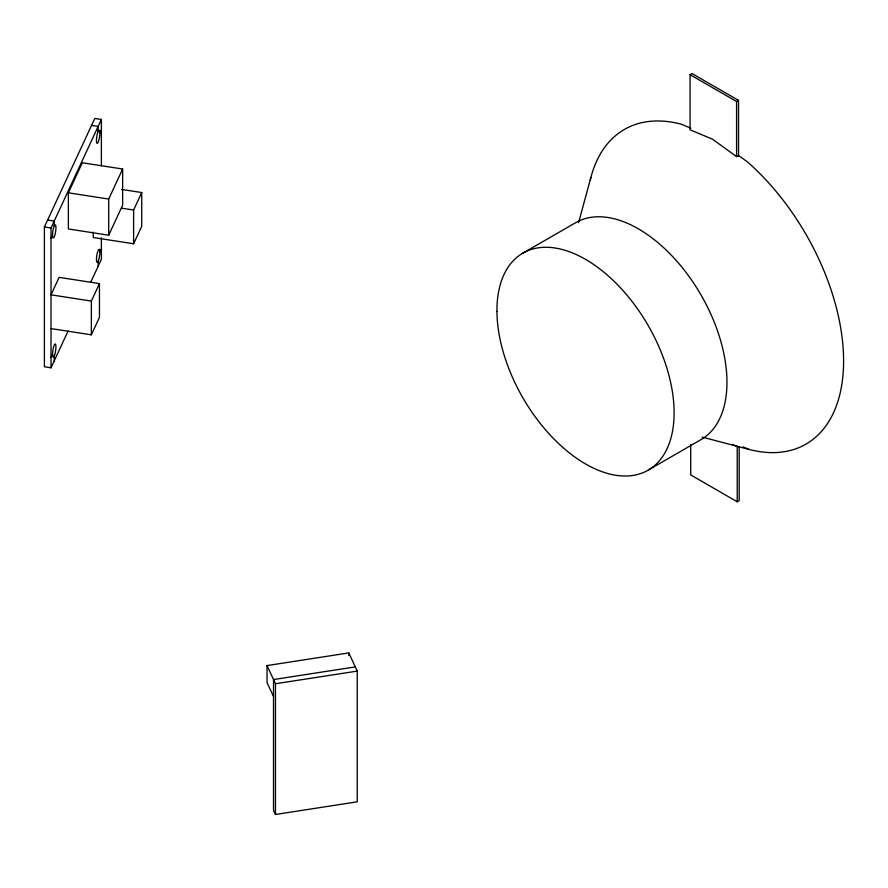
<?xml version="1.0" encoding="UTF-8"?>
<svg xmlns="http://www.w3.org/2000/svg" width="888" height="888" viewBox="0 0 888 888"><rect width="100%" height="100%" fill="white"/><g stroke="black" fill="none" stroke-linecap="round" stroke-linejoin="round"><path stroke-width="1.33" d="M578.588 222.644L590.875 177.533M68.11 330.969L51.016 367.799L44.4 366.777L44.4 226.973L94.772 118.448L101.387 119.469L101.387 165.834M51.016 367.799L51.016 228.005L101.387 119.469M68.365 192.818L82.307 162.782L122.644 169.02L122.644 205.161L108.702 235.209L68.365 228.96L68.365 192.818L108.702 199.056L122.644 169.02M51.016 238.361L52.525 235.098M99.867 133.111L101.387 129.837M51.016 357.431L52.514 354.201M99.878 252.148L101.387 248.906M90.643 282.406L101.387 259.274L101.387 237.829M91.353 301.076L99.456 283.605L59.119 277.367L51.016 294.827L91.353 301.076L91.353 334.832L51.016 328.582M93.273 232.123L93.273 237.529L133.611 243.767L133.611 210.012L141.725 192.541L121.556 189.422M91.353 334.832L99.456 317.36L99.456 283.605M133.611 243.767L141.725 226.307L141.725 192.541M702.275 437.118L749.139 449.461A181.663 104.884 60 0 0 843.6 360.073A181.663 104.884 60 0 0 747.652 162.071L738.527 155.478L736.574 156.599L712.431 139.161L690.065 129.803L690.065 74.659L692.018 73.526L738.527 100.377L738.527 155.955M690.065 74.659L736.574 101.51L738.527 100.377M522.311 253.48L575.169 222.966A125.286 72.328 60 0 1 700.443 293.984A125.286 72.328 60 0 1 701.587 439.294L648.728 469.808M690.72 444.655L690.72 474.925L737.229 501.776L739.171 500.643L739.171 446.686M273.526 696.603L267.044 682.628L267.044 665.578L348.806 652.924L357.242 671.095L357.242 801.82L275.469 814.474L273.526 810.278L273.526 679.553L355.289 666.899M267.044 665.578L275.469 683.738L357.242 671.095M91.542 125.397L98.157 126.418L98.157 131.402M121.512 208.136L133.611 210.012M47.619 220.035L54.235 221.057L54.235 226.04M44.4 226.973L51.016 228.005M690.809 128.183L681.163 124.142A181.663 104.884 60 0 0 590.276 179.942M742.912 446.864L749.139 449.461M732.334 444.377L737.229 446.42L737.229 501.776M736.574 101.51L736.574 156.599M348.806 652.924L348.806 655.555M275.469 683.738L275.469 814.474M108.702 199.056L108.702 235.209M98.157 261.272L98.157 266.211M54.235 355.91L54.235 360.861M54.357 225.752L53.913 226.795A6.638 1.399 -81.2 0 0 52.525 234.732L52.547 236.086A6.638 1.399 -81.2 0 0 54.412 236.441A6.638 1.399 -81.2 0 0 55.955 227.639A6.638 1.399 -81.2 0 0 54.357 225.752M98.379 130.925L97.935 131.901A6.638 1.399 -81.2 0 0 96.448 140.726A6.638 1.399 -81.2 0 0 98.091 142.346A6.638 1.399 -81.2 0 0 99.867 133.811L99.867 132.39A6.638 1.399 -81.2 0 0 98.379 130.925M496.936 311.433A125.286 72.328 60 0 0 630.502 475.746A125.286 72.328 60 0 0 629.115 297.769A125.286 72.328 60 0 0 496.936 311.433M54.679 354.767A6.638 1.399 -81.2 0 0 55.456 344.045A6.638 1.399 -81.2 0 0 52.581 352.669A6.638 1.399 -81.2 0 0 54.679 354.767M98.601 260.129A6.638 1.399 -81.2 0 0 99.378 249.395A6.638 1.399 -81.2 0 0 96.503 258.019A6.638 1.399 -81.2 0 0 98.601 260.129"/></g></svg>
